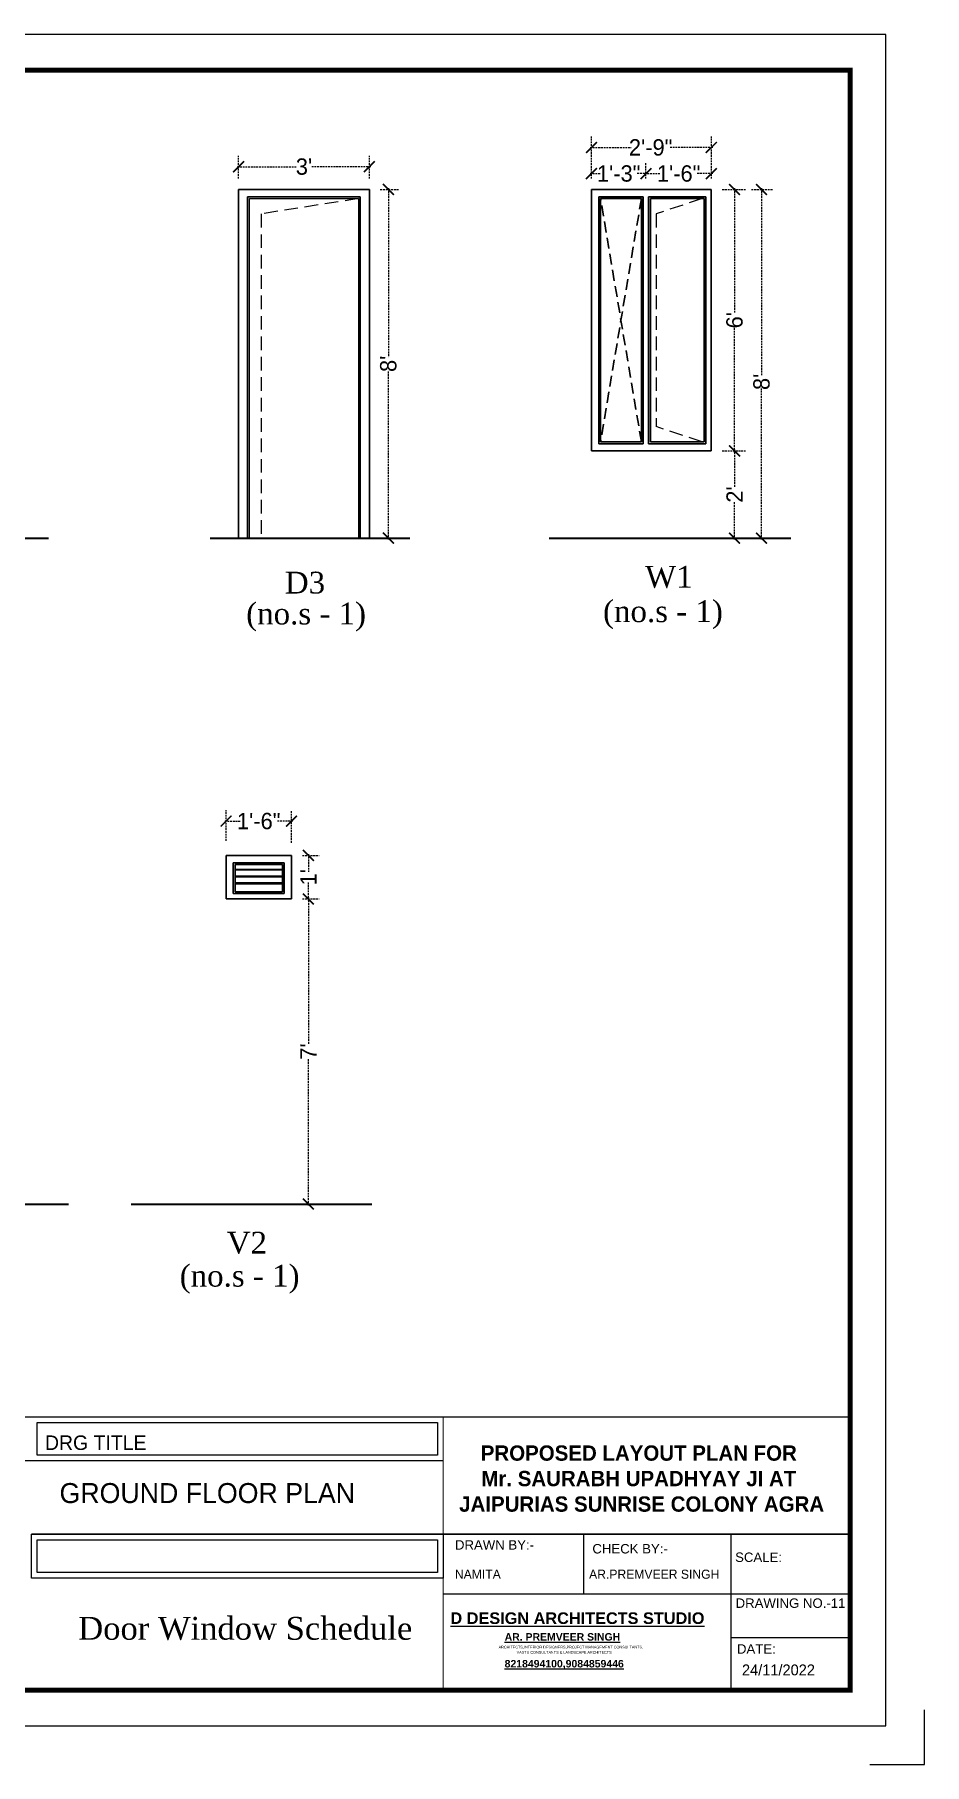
# Model space of a CAD drawing. Header units: millimetres. Extents: x -6808 to 215771, y -89660 to -16303.
# Drawn here: x 105951.1 to 106196, y -47537.1 to -47060.8 of the extents above; entities that cross this region are included whole.
import ezdxf

# ---------------------------------------------------------------- set-up
doc = ezdxf.new("R2010")
doc.units = ezdxf.units.MM
doc.header["$PDMODE"] = 35
doc.linetypes.add('DASHED', pattern=[0.75, 0.5, -0.25])
doc.linetypes.add('DASHED2', pattern=[0.375, 0.25, -0.125])
doc.layers.get('0').update_dxf_attribs({"color": 8})
for name, color, linetype, lineweight in [('CHAUKHAT', 32, 'Continuous', 30), ('CHUKAT', 32, 'Continuous', 25), ('FORMAT LAAYER', 250, 'Continuous', 13)]:
    doc.layers.add(name, color=color, linetype=linetype, lineweight=lineweight)
doc.layers.add('FORMAT', color=7, linetype='Continuous')
doc.styles.add('cdim', font='arial.ttf')
doc.styles.add('HYPERMARTBORA0$0$SANSSERIFBOLD', font='sasb____.pfb', dxfattribs={"height": 0.2})
doc.styles.add('SAJ', font='eurr____.ttf')
doc.styles.get("Standard").update_dxf_attribs({"font": 'times.ttf'})
doc.styles.add('working', font='swissl.ttf')
doc.dimstyles.new('SAJ', dxfattribs={"dimtxt": 5, "dimasz": 2, "dimexe": 1, "dimexo": 1, "dimgap": 0.09375, "dimtad": 0, "dimdec": 1, "dimzin": 0, "dimdsep": 46, "dimlunit": 4, "dimtxsty": 'SAJ', "dimblk": 'OBLIQUE', "dimcen": 0.125, "dimdle": 0.375, "dimadec": 0, "dimazin": 0, "dimtfac": 1, "dimtdec": 1, "dimtofl": 0, "dimtmove": 0, "dimatfit": 3, "dimldrblk": 'OBLIQUE', "dimfxl": 1, "dimtolj": 1, "dimtzin": 0, "dimlwd": 5, "dimlwe": 5, "dimarcsym": 1})

# ---------------------------------------------------------------- blocks, each defined once
blk = doc.blocks.new('_ARCHTICK')
at = {"color": 0, "linetype": 'ByBlock', "const_width": 0.15}
blk.add_lwpolyline([(-0.5, -0.5), (0.5, 0.5)], dxfattribs=at)
blk = doc.blocks.new('*D1450')
at = {"layer": 'CHUKAT', "color": 0, "linetype": 'DASHED', "lineweight": 18, "transparency": 16777216}
for p, q in [((106007.22, -47100.43), (106007.22, -47094.15)), ((106043.22, -47100.43), (106043.22, -47094.15)), ((106006.85, -47097.15), (106023.34, -47097.15)), ((106043.6, -47097.15), (106027.11, -47097.15))]:
    blk.add_line(p, q, dxfattribs=at)
at = {"layer": 'Defpoints', "color": 0, "transparency": 16777216}
for p in [(106043.22, -47097.15), (106007.22, -47103.43), (106043.22, -47103.43)]:
    blk.add_point(p, dxfattribs=at)
at = {"layer": 'CHUKAT', "color": 0, "lineweight": 18, "transparency": 16777216, "xscale": 3, "yscale": 3, "zscale": 3, "rotation": 180}
blk.add_blockref('_ARCHTICK', (106007.22, -47097.15), dxfattribs=at)
at = {"layer": 'CHUKAT', "color": 0, "lineweight": 18, "transparency": 16777216, "xscale": 3, "yscale": 3, "zscale": 3}
blk.add_blockref('_ARCHTICK', (106043.22, -47097.15), dxfattribs=at)
at = {"layer": 'CHUKAT', "color": 0, "lineweight": 20, "transparency": 16777216, "insert": (106025.22, -47097.15), "char_height": 4.5, "attachment_point": 5, "style": 'SAJ'}
blk.add_mtext("\\A1;3'", dxfattribs=at)
blk = doc.blocks.new('_Oblique')
at = {"color": 0, "linetype": 'ByBlock', "lineweight": -2}
blk.add_line((-0.5, -0.5), (0.5, 0.5), dxfattribs=at)
blk = doc.blocks.new('*D1451')
at = {"layer": 'CHUKAT', "color": 0, "linetype": 'DASHED', "lineweight": 18, "transparency": 16777216}
for p, q in [((106046.22, -47103.43), (106051.44, -47103.43)), ((106048.44, -47103.06), (106048.44, -47149.58)), ((106048.44, -47199.81), (106048.44, -47153.28)), ((106046.22, -47199.43), (106051.44, -47199.43))]:
    blk.add_line(p, q, dxfattribs=at)
at = {"layer": 'Defpoints', "color": 0, "transparency": 16777216}
for p in [(106043.22, -47103.43), (106043.22, -47199.43), (106048.44, -47199.43)]:
    blk.add_point(p, dxfattribs=at)
at = {"layer": 'CHUKAT', "color": 0, "lineweight": 18, "transparency": 16777216, "xscale": 3, "yscale": 3, "zscale": 3}
for p, rotation in [((106048.44, -47103.43), 90), ((106048.44, -47199.43), 270)]:
    blk.add_blockref('_ARCHTICK', p, dxfattribs=dict(at, rotation=rotation))
at = {"layer": 'CHUKAT', "color": 0, "lineweight": 20, "transparency": 16777216, "insert": (106048.44, -47151.43), "char_height": 4.5, "attachment_point": 5, "rotation": 90, "style": 'SAJ'}
blk.add_mtext("\\A1;8'", dxfattribs=at)
blk = doc.blocks.new('*D1452')
at = {"layer": 'CHUKAT', "color": 0, "linetype": 'DASHED', "lineweight": 18, "transparency": 16777216}
for p, q in [((106104.33, -47100.43), (106104.33, -47088.86)), ((106137.33, -47100.43), (106137.33, -47088.86)), ((106103.95, -47091.86), (106115.24, -47091.86)), ((106137.7, -47091.86), (106126.02, -47091.86))]:
    blk.add_line(p, q, dxfattribs=at)
at = {"layer": 'Defpoints', "color": 0, "transparency": 16777216}
for p in [(106104.33, -47091.86), (106104.33, -47103.43), (106137.33, -47103.43)]:
    blk.add_point(p, dxfattribs=at)
at = {"layer": 'CHUKAT', "color": 0, "lineweight": 18, "transparency": 16777216, "xscale": 3, "yscale": 3, "zscale": 3, "rotation": 180}
blk.add_blockref('_ARCHTICK', (106104.33, -47091.86), dxfattribs=at)
at = {"layer": 'CHUKAT', "color": 0, "lineweight": 18, "transparency": 16777216, "xscale": 3, "yscale": 3, "zscale": 3}
blk.add_blockref('_ARCHTICK', (106137.33, -47091.86), dxfattribs=at)
at = {"layer": 'CHUKAT', "color": 0, "lineweight": 20, "transparency": 16777216, "insert": (106120.63, -47091.86), "char_height": 4.5, "attachment_point": 5, "style": 'SAJ'}
blk.add_mtext('\\A1;2\'-9"', dxfattribs=at)
blk = doc.blocks.new('*D1426')
at = {"layer": 'CHUKAT', "color": 0, "linetype": 'DASHED', "lineweight": 18, "transparency": 16777216}
for p, q in [((106140.33, -47103.43), (106146.72, -47103.43)), ((106143.72, -47103.06), (106143.72, -47137.56)), ((106143.72, -47175.81), (106143.72, -47141.3)), ((106140.33, -47175.43), (106146.72, -47175.43))]:
    blk.add_line(p, q, dxfattribs=at)
at = {"layer": 'Defpoints', "color": 0, "transparency": 16777216}
for p in [(106137.33, -47103.43), (106137.33, -47175.43), (106143.72, -47175.43)]:
    blk.add_point(p, dxfattribs=at)
at = {"layer": 'CHUKAT', "color": 0, "lineweight": 18, "transparency": 16777216, "xscale": 3, "yscale": 3, "zscale": 3}
for p, rotation in [((106143.72, -47103.43), 90), ((106143.72, -47175.43), 270)]:
    blk.add_blockref('_ARCHTICK', p, dxfattribs=dict(at, rotation=rotation))
at = {"layer": 'CHUKAT', "color": 0, "lineweight": 20, "transparency": 16777216, "insert": (106143.72, -47139.43), "char_height": 4.5, "attachment_point": 5, "rotation": 90, "style": 'SAJ'}
blk.add_mtext("\\A1;6'", dxfattribs=at)
blk = doc.blocks.new('*D1427')
at = {"layer": 'CHUKAT', "color": 0, "linetype": 'DASHED', "lineweight": 18, "transparency": 16777216}
for p, q in [((106140.33, -47175.43), (106146.72, -47175.43)), ((106143.72, -47175.06), (106143.72, -47185.55)), ((106143.72, -47199.81), (106143.72, -47189.32)), ((106140.33, -47199.43), (106146.72, -47199.43))]:
    blk.add_line(p, q, dxfattribs=at)
at = {"layer": 'Defpoints', "color": 0, "transparency": 16777216}
for p in [(106137.33, -47175.43), (106137.33, -47199.43), (106143.72, -47199.43)]:
    blk.add_point(p, dxfattribs=at)
at = {"layer": 'CHUKAT', "color": 0, "lineweight": 18, "transparency": 16777216, "xscale": 3, "yscale": 3, "zscale": 3}
for p, rotation in [((106143.72, -47175.43), 90), ((106143.72, -47199.43), 270)]:
    blk.add_blockref('_ARCHTICK', p, dxfattribs=dict(at, rotation=rotation))
at = {"layer": 'CHUKAT', "color": 0, "lineweight": 20, "transparency": 16777216, "insert": (106143.72, -47187.43), "char_height": 4.5, "attachment_point": 5, "rotation": 90, "style": 'SAJ'}
blk.add_mtext("\\A1;2'", dxfattribs=at)
blk = doc.blocks.new('*D1428')
at = {"layer": 'CHUKAT', "color": 0, "linetype": 'DASHED', "lineweight": 18, "transparency": 16777216}
for p, q in [((106148.38, -47103.43), (106154.15, -47103.43)), ((106151.15, -47103.06), (106151.15, -47154.54)), ((106151.15, -47199.81), (106151.15, -47158.25)), ((106148.38, -47199.43), (106154.15, -47199.43))]:
    blk.add_line(p, q, dxfattribs=at)
at = {"layer": 'Defpoints', "color": 0, "transparency": 16777216}
for p in [(106145.38, -47103.43), (106145.38, -47199.43), (106151.15, -47199.43)]:
    blk.add_point(p, dxfattribs=at)
at = {"layer": 'CHUKAT', "color": 0, "lineweight": 18, "transparency": 16777216, "xscale": 3, "yscale": 3, "zscale": 3}
for p, rotation in [((106151.15, -47103.43), 90), ((106151.15, -47199.43), 270)]:
    blk.add_blockref('_ARCHTICK', p, dxfattribs=dict(at, rotation=rotation))
at = {"layer": 'CHUKAT', "color": 0, "lineweight": 20, "transparency": 16777216, "insert": (106151.15, -47156.4), "char_height": 4.5, "attachment_point": 5, "rotation": 90, "style": 'SAJ'}
blk.add_mtext("\\A1;8'", dxfattribs=at)
blk = doc.blocks.new('*D1429')
at = {"layer": 'CHUKAT', "color": 0, "linetype": 'DASHED', "lineweight": 18, "transparency": 16777216}
for p, q in [((106118.95, -47099.05), (106123.35, -47099.05)), ((106119.33, -47100.43), (106119.33, -47096.05)), ((106137.7, -47099.05), (106133.31, -47099.05)), ((106137.33, -47100.43), (106137.33, -47096.05))]:
    blk.add_line(p, q, dxfattribs=at)
at = {"layer": 'Defpoints', "color": 0, "transparency": 16777216}
for p in [(106119.33, -47099.05), (106119.33, -47103.43), (106137.33, -47103.43)]:
    blk.add_point(p, dxfattribs=at)
at = {"layer": 'CHUKAT', "color": 0, "lineweight": 18, "transparency": 16777216, "xscale": 3, "yscale": 3, "zscale": 3, "rotation": 180}
blk.add_blockref('_ARCHTICK', (106119.33, -47099.05), dxfattribs=at)
at = {"layer": 'CHUKAT', "color": 0, "lineweight": 18, "transparency": 16777216, "xscale": 3, "yscale": 3, "zscale": 3}
blk.add_blockref('_ARCHTICK', (106137.33, -47099.05), dxfattribs=at)
at = {"layer": 'CHUKAT', "color": 0, "lineweight": 20, "transparency": 16777216, "insert": (106128.33, -47099.05), "char_height": 4.5, "attachment_point": 5, "style": 'SAJ'}
blk.add_mtext('\\A1;1\'-6"', dxfattribs=at)
blk = doc.blocks.new('*D1430')
at = {"layer": 'CHUKAT', "color": 0, "linetype": 'DASHED', "lineweight": 18, "transparency": 16777216}
for p, q in [((106103.95, -47099.05), (106106.85, -47099.05)), ((106104.33, -47100.43), (106104.33, -47096.05)), ((106119.7, -47099.05), (106116.81, -47099.05)), ((106119.33, -47100.43), (106119.33, -47096.05))]:
    blk.add_line(p, q, dxfattribs=at)
at = {"layer": 'Defpoints', "color": 0, "transparency": 16777216}
for p in [(106104.33, -47099.05), (106104.33, -47103.43), (106119.33, -47103.43)]:
    blk.add_point(p, dxfattribs=at)
at = {"layer": 'CHUKAT', "color": 0, "lineweight": 18, "transparency": 16777216, "xscale": 3, "yscale": 3, "zscale": 3, "rotation": 180}
blk.add_blockref('_ARCHTICK', (106104.33, -47099.05), dxfattribs=at)
at = {"layer": 'CHUKAT', "color": 0, "lineweight": 18, "transparency": 16777216, "xscale": 3, "yscale": 3, "zscale": 3}
blk.add_blockref('_ARCHTICK', (106119.33, -47099.05), dxfattribs=at)
at = {"layer": 'CHUKAT', "color": 0, "lineweight": 20, "transparency": 16777216, "insert": (106111.83, -47099.05), "char_height": 4.5, "attachment_point": 5, "style": 'SAJ'}
blk.add_mtext('\\A1;1\'-3"', dxfattribs=at)
blk = doc.blocks.new('*D1412')
at = {"layer": 'CHUKAT', "color": 0, "linetype": 'DASHED', "lineweight": 18, "transparency": 16777216}
for p, q in [((106003.77, -47282.83), (106003.77, -47274.36)), ((106021.77, -47283.34), (106021.77, -47274.36)), ((106003.4, -47277.36), (106007.79, -47277.36)), ((106022.15, -47277.36), (106017.75, -47277.36))]:
    blk.add_line(p, q, dxfattribs=at)
at = {"layer": 'Defpoints', "color": 0, "transparency": 16777216}
for p in [(106021.77, -47277.36), (106003.77, -47285.83), (106021.77, -47286.34)]:
    blk.add_point(p, dxfattribs=at)
at = {"layer": 'CHUKAT', "color": 0, "lineweight": 18, "transparency": 16777216, "xscale": 3, "yscale": 3, "zscale": 3, "rotation": 180}
blk.add_blockref('_ARCHTICK', (106003.77, -47277.36), dxfattribs=at)
at = {"layer": 'CHUKAT', "color": 0, "lineweight": 18, "transparency": 16777216, "xscale": 3, "yscale": 3, "zscale": 3}
blk.add_blockref('_ARCHTICK', (106021.77, -47277.36), dxfattribs=at)
at = {"layer": 'CHUKAT', "color": 0, "lineweight": 25, "transparency": 16777216, "insert": (106012.77, -47277.36), "char_height": 4.5, "attachment_point": 5, "style": 'SAJ'}
blk.add_mtext('\\A1;1\'-6"', dxfattribs=at)
blk = doc.blocks.new('*D1439')
at = {"layer": 'CHUKAT', "color": 0, "linetype": 'DASHED', "lineweight": 18, "transparency": 16777216}
for p, q in [((106024.77, -47298.8), (106029.43, -47298.8)), ((106026.43, -47298.43), (106026.43, -47338.92)), ((106026.43, -47383.18), (106026.43, -47342.69)), ((106024.77, -47382.8), (106029.43, -47382.8))]:
    blk.add_line(p, q, dxfattribs=at)
at = {"layer": 'Defpoints', "color": 0, "transparency": 16777216}
for p in [(106021.77, -47298.8), (106021.77, -47382.8), (106026.43, -47382.8)]:
    blk.add_point(p, dxfattribs=at)
at = {"layer": 'CHUKAT', "color": 0, "lineweight": 18, "transparency": 16777216, "xscale": 3, "yscale": 3, "zscale": 3}
for p, rotation in [((106026.43, -47298.8), 90), ((106026.43, -47382.8), 270)]:
    blk.add_blockref('_ARCHTICK', p, dxfattribs=dict(at, rotation=rotation))
at = {"layer": 'CHUKAT', "color": 0, "lineweight": 25, "transparency": 16777216, "insert": (106026.43, -47340.8), "char_height": 4.5, "attachment_point": 5, "rotation": 90, "style": 'SAJ'}
blk.add_mtext("\\A1;7'", dxfattribs=at)
blk = doc.blocks.new('*D1440')
at = {"layer": 'CHUKAT', "color": 0, "linetype": 'DASHED', "lineweight": 18, "transparency": 16777216}
for p, q in [((106024.77, -47286.8), (106029.43, -47286.8)), ((106026.43, -47286.43), (106026.43, -47291.33)), ((106026.43, -47299.18), (106026.43, -47294.27)), ((106024.77, -47298.8), (106029.43, -47298.8))]:
    blk.add_line(p, q, dxfattribs=at)
at = {"layer": 'Defpoints', "color": 0, "transparency": 16777216}
for p in [(106021.77, -47286.8), (106021.77, -47298.8), (106026.43, -47298.8)]:
    blk.add_point(p, dxfattribs=at)
at = {"layer": 'CHUKAT', "color": 0, "lineweight": 18, "transparency": 16777216, "xscale": 3, "yscale": 3, "zscale": 3}
for p, rotation in [((106026.43, -47286.8), 90), ((106026.43, -47298.8), 270)]:
    blk.add_blockref('_ARCHTICK', p, dxfattribs=dict(at, rotation=rotation))
at = {"layer": 'CHUKAT', "color": 0, "lineweight": 25, "transparency": 16777216, "insert": (106026.43, -47292.8), "char_height": 4.5, "attachment_point": 5, "rotation": 90, "style": 'SAJ'}
blk.add_mtext("\\A1;1'", dxfattribs=at)

msp = doc.modelspace()

# ---------------------------------------------------------------- linework, layer by layer
at = {"layer": 'CHAUKHAT'}
for p, q in [((105894.937, -47199.431), (105954.933, -47199.431)), ((105999.412, -47199.431), (106054.397, -47199.431)), ((106092.656, -47199.431), (106159.251, -47199.431)), ((105870.242, -47382.801), (105960.382, -47382.801)), ((105977.702, -47382.801), (106043.896, -47382.801))]:
    msp.add_line(p, q, dxfattribs=at)
at = {"layer": 'CHUKAT'}
for p, q in [((106007.222, -47199.431), (106007.222, -47103.431)), ((106007.222, -47103.431), (106043.222, -47103.431)), ((106043.222, -47103.431), (106043.222, -47199.431)), ((106104.326, -47103.431), (106137.326, -47103.431)), ((106104.326, -47103.431), (106104.326, -47175.431)), ((106137.326, -47175.431), (106137.326, -47103.431)), ((106009.722, -47199.431), (106009.722, -47105.431)), ((106009.722, -47105.431), (106040.722, -47105.431)), ((106040.722, -47105.431), (106040.722, -47199.431)), ((106118.576, -47105.431), (106106.326, -47105.431)), ((106106.326, -47105.431), (106106.326, -47173.431)), ((106106.826, -47105.931), (106106.826, -47172.931)), ((106106.826, -47105.931), (106118.076, -47105.931)), ((106118.076, -47105.931), (106118.076, -47172.931)), ((106118.576, -47173.431), (106118.576, -47105.431)), ((106135.826, -47105.431), (106120.076, -47105.431)), ((106120.076, -47105.431), (106120.076, -47173.431)), ((106120.576, -47105.931), (106135.326, -47105.931)), ((106120.576, -47105.931), (106120.576, -47172.931)), ((106135.326, -47105.931), (106135.326, -47172.931)), ((106135.826, -47105.431), (106135.826, -47173.431)), ((106104.326, -47175.431), (106137.326, -47175.431)), ((106118.576, -47173.431), (106106.326, -47173.431)), ((106118.076, -47172.931), (106106.826, -47172.931)), ((106135.826, -47173.431), (106120.076, -47173.431)), ((106135.326, -47172.931), (106120.576, -47172.931))]:
    msp.add_line(p, q, dxfattribs=at)
at = {"layer": 'CHUKAT', "lineweight": 15, "ltscale": 2}
for p, q in [((106010.222, -47199.431), (106010.222, -47105.931)), ((106010.222, -47105.931), (106040.222, -47105.931)), ((106040.222, -47105.931), (106040.222, -47199.431))]:
    msp.add_line(p, q, dxfattribs=at)
at = {"layer": 'CHUKAT', "linetype": 'DASHED2', "lineweight": 18, "ltscale": 15}
for p, q in [((106040.222, -47105.931), (106013.399, -47110.152)), ((106134.826, -47105.931), (106122.107, -47110.156)), ((106013.399, -47110.152), (106013.399, -47199.431)), ((106122.107, -47110.156), (106122.107, -47168.706)), ((106134.826, -47172.931), (106122.107, -47168.706))]:
    msp.add_line(p, q, dxfattribs=at)
at = {"layer": 'CHUKAT', "color": 151, "linetype": 'DASHED2', "ltscale": 12}
for p, q in [((106118.076, -47105.931), (106106.826, -47172.931)), ((106118.076, -47172.931), (106106.826, -47105.931))]:
    msp.add_line(p, q, dxfattribs=at)
at = {"layer": 'CHUKAT', "lineweight": 25}
for p, q in [((106003.771, -47286.801), (106021.771, -47286.801)), ((106003.771, -47286.801), (106003.771, -47298.801)), ((106005.771, -47288.801), (106019.771, -47288.801)), ((106005.771, -47288.801), (106005.771, -47297.301)), ((106006.271, -47289.301), (106019.271, -47289.301)), ((106006.271, -47289.301), (106006.271, -47296.801)), ((106019.271, -47289.301), (106019.271, -47296.801)), ((106019.771, -47288.801), (106019.771, -47297.301)), ((106021.771, -47286.801), (106021.771, -47298.801)), ((106003.771, -47298.801), (106021.771, -47298.801)), ((106005.771, -47297.301), (106019.771, -47297.301)), ((106006.271, -47296.801), (106019.271, -47296.801))]:
    msp.add_line(p, q, dxfattribs=at)
at = {"layer": 'CHUKAT', "color": 253, "linetype": 'Continuous', "lineweight": 25}
for p, q in [((106006.271, -47290.649), (106019.271, -47290.649)), ((106006.271, -47290.812), (106019.271, -47290.812)), ((106006.271, -47292.475), (106019.271, -47292.475)), ((106006.271, -47292.725), (106019.271, -47292.725)), ((106006.271, -47294.388), (106019.271, -47294.388)), ((106006.271, -47294.638), (106019.271, -47294.638))]:
    msp.add_line(p, q, dxfattribs=at)
at = {"layer": 'FORMAT', "ltscale": 2}
msp.add_line((105950.224, -47473.726), (106175.545, -47473.726), dxfattribs=at)
at = {"layer": 'FORMAT', "lineweight": 13, "ltscale": 20}
for p, q in [((106102.142, -47473.726), (106102.142, -47490.153)), ((106142.818, -47502.143), (106175.545, -47502.143))]:
    msp.add_line(p, q, dxfattribs=at)
at = {"layer": 'FORMAT', "ltscale": 2, "const_width": 0.341}
msp.add_lwpolyline([(105597.179, -47441.435), (105597.179, -47516.118), (105533.835, -47516.118), (105533.835, -47441.435), (106175.545, -47441.435)], dxfattribs=at)
at = {"layer": 'FORMAT', "lineweight": 18}
msp.add_lwpolyline([(106063.517, -47453.522), (105597.179, -47453.522), (105597.179, -47441.435), (106063.517, -47441.435)], dxfattribs=at)
at = {"layer": 'FORMAT', "const_width": 0.341}
msp.add_lwpolyline([(106063.517, -47516.118), (106063.517, -47441.435)], dxfattribs=at)
at = {"layer": 'FORMAT', "lineweight": 18}
for points in [[(105951.785, -47442.996), (106061.956, -47442.996), (106061.956, -47451.961), (105951.785, -47451.961)], [(105950.224, -47473.726), (106063.517, -47473.726), (106063.517, -47485.813), (105950.224, -47485.813)], [(105951.785, -47475.287), (106061.956, -47475.287), (106061.956, -47484.252), (105951.785, -47484.252)]]:
    msp.add_lwpolyline(points, close=True, dxfattribs=at)
at = {"layer": 'FORMAT', "color": 0, "lineweight": 13}
for points in [[(106142.818, -47516.118), (106142.818, -47473.726)], [(106063.517, -47490.153), (106175.545, -47490.153)]]:
    msp.add_lwpolyline(points, dxfattribs=at)
at = {"layer": 'FORMAT LAAYER', "color": 0}
msp.add_lwpolyline([(105524.033, -47526.489), (106185.347, -47526.489), (106185.347, -47060.775), (105524.033, -47060.775)], close=True, dxfattribs=at)
at = {"layer": 'FORMAT LAAYER', "color": 0, "const_width": 1.366}
msp.add_lwpolyline([(105533.835, -47516.687), (106175.545, -47516.687), (106175.545, -47070.577), (105533.835, -47070.577)], close=True, dxfattribs=at)
at = {"layer": 'FORMAT LAAYER', "color": 0}
msp.add_lwpolyline([(106180.95, -47537.104), (106195.961, -47537.104), (106195.961, -47522.093)], dxfattribs=at)

# ---------------------------------------------------------------- texts
at = {"layer": 'CHUKAT', "lineweight": 15, "ltscale": 2, "attachment_point": 1}
for s, insert, char_height, width in [('\\A1;    D3', (106010.899, -47208.679), 6, 137.36878), ('\\A1;   W1', (106112.309, -47207.071), 6, 29.78236), ('\\A1;Door Window Schedule', (105963.1, -47496.476), 6.29856, 144.20425)]:
    msp.add_mtext(s, dxfattribs=dict(at, insert=insert, char_height=char_height, width=width))
at = {"layer": 'CHUKAT', "lineweight": 0, "ltscale": 2, "char_height": 6, "width": 137.36878, "attachment_point": 1}
for s, insert in [('\\A1;(no.s - 1)', (106009.325, -47217.194)), ('\\A1;(no.s - 1)', (106107.531, -47216.556)), ('\\A1;V2', (106003.977, -47390.443)), ('\\A1;(no.s - 1)', (105991.022, -47399.533))]:
    msp.add_mtext(s, dxfattribs=dict(at, insert=insert))
at = {"layer": 'FORMAT', "lineweight": 13, "style": 'working'}
for s, p in [('DRAWN BY:-', (106066.777, -47477.956)), (' CHECK BY:-', (106103.585, -47479.023)), ('SCALE:', (106143.876, -47481.353)), ('DRAWING NO.-11', (106144.013, -47493.996)), ('DATE:', (106144.379, -47506.606))]:
    msp.add_text(s, height=2.5959, dxfattribs=at).set_placement(p)
at = {"layer": 'FORMAT', "ltscale": 2, "attachment_point": 1, "style": 'SAJ'}
for s, insert, char_height, width in [('\\A1;{\\fCentury Gothic|b0|i0|c0|p34;DRG TITLE}', (105953.938, -47446.517), 4, 191.48142), ('\\A1;{\\fCentury Gothic|b0|i0|c0|p34;GROUND FLOOR PLAN}', (105957.949, -47459.637), 5.5, 191.48142), ('\\A1;{\\fShonar Bangla|b0|i0|c0|p34;NAMITA}', (106066.753, -47483.48), 2.5, 186.55052), ('\\A1;{\\fShonar Bangla|b0|i0|c0|p34;AR.PREMVEER SINGH}', (106103.683, -47483.48), 2.5, 186.55052), ('\\A1;{\\fShonar Bangla|b0|i0|c0|p34;24/11/2022}', (106145.764, -47509.584), 3, 119.67589)]:
    msp.add_mtext(s, dxfattribs=dict(at, insert=insert, char_height=char_height, width=width))
at = {"layer": 'FORMAT', "insert": (106117.37, -47458.42), "char_height": 4.21128, "width": 105.79616, "attachment_point": 5, "style": 'cdim'}
msp.add_mtext('\\A1;{\\fDilleniaUPC|b1|i0|c0|p18;PROPOSED LAYOUT PLAN FOR \\PMr. SAURABH UPADHYAY JI AT \\P JAIPURIAS SUNRISE COLONY AGRA}', dxfattribs=at)
at = {"layer": 'FORMAT LAAYER', "color": 0, "lineweight": 13}
for s, height, style, p in [('%%UD DESIGN ARCHITECTS STUDIO', 3.20562, 'HYPERMARTBORA0$0$SANSSERIFBOLD', (106065.534, -47498.439)), ('%%UAR. PREMVEER SINGH', 2.05872, 'HYPERMARTBORA0$0$SANSSERIFBOLD', (106080.448, -47503.013)), ('ARCHITECTS,INTERIOR DESIGNERS,PROJECT MANAGEMENT CONSULTANTS,', 0.74884, 'working', (106078.791, -47505.187)), ('%%U8218494100,9084859446', 2.05872, 'HYPERMARTBORA0$0$SANSSERIFBOLD', (106080.448, -47510.403)), ('VASTU CONSULTANTS & LANDSCAPE ARCHITECTS', 0.74884, 'working', (106083.746, -47506.617))]:
    msp.add_text(s, height=height, dxfattribs=dict(at, style=style)).set_placement(p)

# ---------------------------------------------------------------- dimensions: what is measured, and where the dimension line sits
at = {"layer": 'CHUKAT', "lineweight": 20}
for base, p1, p2, angle, picture, middle in [((106104.326, -47091.859), (106137.326, -47103.431), (106104.326, -47103.431), 180, '*D1452', (106120.63, -47091.859)), ((106151.149, -47199.431), (106145.378, -47103.431), (106145.378, -47199.431), 90, '*D1428', (106151.149, -47156.396))]:
    dim = msp.add_linear_dim(base=base, p1=p1, p2=p2, angle=angle, dimstyle='SAJ', override={"dimtxt": 4.5, "dimasz": 3, "dimexe": 3, "dimexo": 3, "dimblk1": 'ARCHTICK', "dimblk2": 'ARCHTICK', "dimsah": 1, "dimtmove": 1, "dimlwd": 18, "dimlwe": 18}, dxfattribs=at)
    dim.commit()
    dim.dimension.update_dxf_attribs({"geometry": picture, "text_midpoint": middle, "dimtype": 160})
dim = msp.add_linear_dim(base=(106043.222, -47097.147), p1=(106007.222, -47103.431), p2=(106043.222, -47103.431), dimstyle='SAJ', override={"dimtxt": 4.5, "dimasz": 3, "dimexe": 3, "dimexo": 3, "dimblk1": 'ARCHTICK', "dimblk2": 'ARCHTICK', "dimsah": 1, "dimtmove": 1, "dimlwd": 18, "dimlwe": 18}, dxfattribs=at)
dim.commit()
dim.dimension.update_dxf_attribs({"geometry": '*D1450', "text_midpoint": (106025.222, -47097.147)})
for base, p1, p2, angle, picture, middle in [((106104.326, -47099.051), (106119.326, -47103.431), (106104.326, -47103.431), 180, '*D1430', (106111.826, -47099.051)), ((106119.326, -47099.051), (106137.326, -47103.431), (106119.326, -47103.431), 180, '*D1429', (106128.326, -47099.051)), ((106048.436, -47199.431), (106043.222, -47103.431), (106043.222, -47199.431), 90, '*D1451', (106048.436, -47151.431)), ((106143.719, -47175.431), (106137.326, -47103.431), (106137.326, -47175.431), 90, '*D1426', (106143.719, -47139.431)), ((106143.719, -47199.431), (106137.326, -47175.431), (106137.326, -47199.431), 90, '*D1427', (106143.719, -47187.431))]:
    dim = msp.add_linear_dim(base=base, p1=p1, p2=p2, angle=angle, dimstyle='SAJ', override={"dimtxt": 4.5, "dimasz": 3, "dimexe": 3, "dimexo": 3, "dimblk1": 'ARCHTICK', "dimblk2": 'ARCHTICK', "dimsah": 1, "dimtmove": 1, "dimlwd": 18, "dimlwe": 18}, dxfattribs=at)
    dim.commit()
    dim.dimension.update_dxf_attribs({"geometry": picture, "text_midpoint": middle})
at = {"layer": 'CHUKAT', "lineweight": 25}
dim = msp.add_linear_dim(base=(106021.771, -47277.359), p1=(106003.771, -47285.825), p2=(106021.771, -47286.342), dimstyle='SAJ', override={"dimtxt": 4.5, "dimasz": 3, "dimexe": 3, "dimexo": 3, "dimblk1": 'ARCHTICK', "dimblk2": 'ARCHTICK', "dimsah": 1, "dimtmove": 1, "dimlwd": 18, "dimlwe": 18}, dxfattribs=at)
dim.commit()
dim.dimension.update_dxf_attribs({"geometry": '*D1412', "text_midpoint": (106012.771, -47277.359)})
for p1, p2, picture, middle in [((106021.771, -47286.801), (106021.771, -47298.801), '*D1440', (106026.431, -47292.801)), ((106021.771, -47298.801), (106021.771, -47382.801), '*D1439', (106026.431, -47340.801))]:
    dim = msp.add_aligned_dim(p1=p1, p2=p2, distance=4.66, dimstyle='SAJ', override={"dimtxt": 4.5, "dimasz": 3, "dimexe": 3, "dimexo": 3, "dimblk1": 'ARCHTICK', "dimblk2": 'ARCHTICK', "dimsah": 1, "dimtmove": 1, "dimlwd": 18, "dimlwe": 18}, dxfattribs=at)
    dim.commit()
    dim.dimension.update_dxf_attribs({"geometry": picture, "text_midpoint": middle})

doc.saveas('drawing.dxf')
